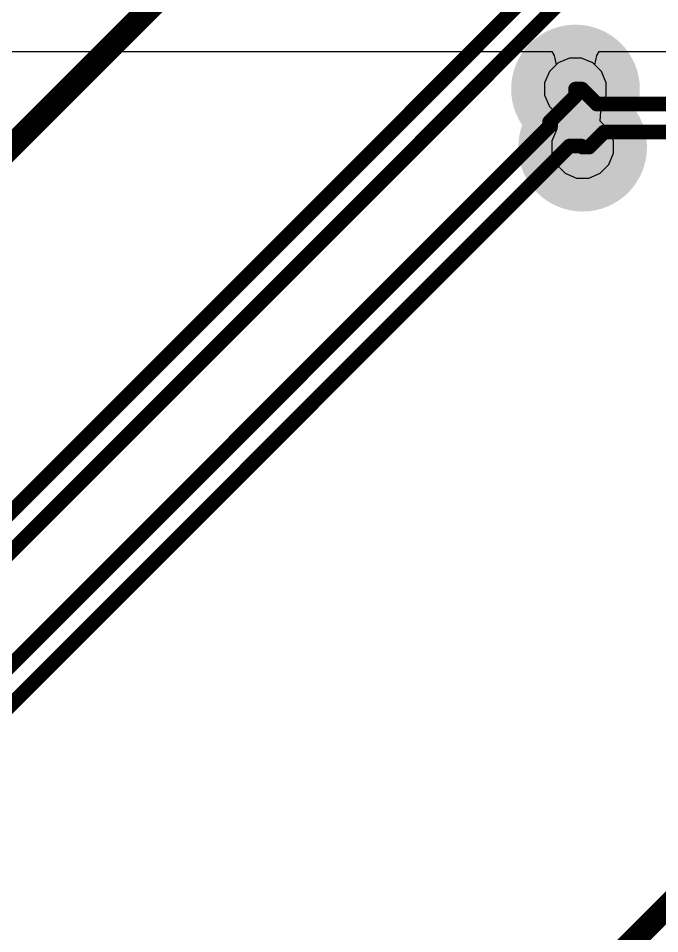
# Model space of a CAD drawing. Header units: inches. Extents: x -0.02 to 2.13, y -0.02 to 1.62.
# Drawn here: x 0.4492 to 0.6884, y 1.0711 to 1.4124 of the extents above; entities that cross this region are included whole.
import ezdxf

# ---------------------------------------------------------------- set-up
doc = ezdxf.new("R2010")
doc.units = ezdxf.units.IN
doc.header["$MEASUREMENT"] = 0
for name, color, linetype in [('Bottom Layer', 5, 'Continuous'), ('Bottom Solder', 6, 'Continuous'), ('GND', 76, 'Continuous'), ('GND_2', 16, 'Continuous'), ('SIG_1', 16, 'Continuous'), ('SIG_2', 76, 'Continuous'), ('Top Layer', 1, 'Continuous'), ('Top Solder', 216, 'Continuous'), ('Via Holes', 16, 'Continuous')]:
    doc.layers.add(name, color=color, linetype=linetype)

msp = doc.modelspace()

# ---------------------------------------------------------------- hatches: boundary and pattern name
at = {"layer": 'Bottom Layer'}
h = msp.add_hatch(color=5, dxfattribs=at)
edge = h.paths.add_edge_path()
edge.add_arc((0.657, 1.386), 0.0075, 0, 360)
h = msp.add_hatch(color=5, dxfattribs=at)
edge = h.paths.add_edge_path()
edge.add_arc((0.65967, 1.36433), 0.0075, 0, 360)
at = {"layer": 'Bottom Solder'}
h = msp.add_hatch(color=6, dxfattribs=at)
edge = h.paths.add_edge_path()
edge.add_arc((0.657, 1.386), 0.004, 0, 360)
h = msp.add_hatch(color=6, dxfattribs=at)
edge = h.paths.add_edge_path()
edge.add_arc((0.65967, 1.36433), 0.004, 0, 360)
at = {"layer": 'GND'}
h = msp.add_hatch(color=76, dxfattribs=at)
edge = h.paths.add_edge_path()
edge.add_arc((0.657, 1.386), 0.024, 0, 360)
h = msp.add_hatch(color=76, dxfattribs=at)
edge = h.paths.add_edge_path()
edge.add_arc((0.65967, 1.36433), 0.024, 0, 360)
at = {"layer": 'GND_2'}
h = msp.add_hatch(color=16, dxfattribs=at)
edge = h.paths.add_edge_path()
edge.add_arc((0.657, 1.386), 0.024, 0, 360)
h = msp.add_hatch(color=16, dxfattribs=at)
edge = h.paths.add_edge_path()
edge.add_arc((0.65967, 1.36433), 0.024, 0, 360)
at = {"layer": 'SIG_1'}
h = msp.add_hatch(color=16, dxfattribs=at)
edge = h.paths.add_edge_path()
edge.add_arc((0.657, 1.386), 0.0075, 0, 360)
h = msp.add_hatch(color=16, dxfattribs=at)
edge = h.paths.add_edge_path()
edge.add_arc((0.65967, 1.36433), 0.0075, 0, 360)
at = {"layer": 'SIG_2'}
h = msp.add_hatch(color=76, dxfattribs=at)
edge = h.paths.add_edge_path()
edge.add_arc((0.657, 1.386), 0.0075, 0, 360)
h = msp.add_hatch(color=76, dxfattribs=at)
edge = h.paths.add_edge_path()
edge.add_arc((0.65967, 1.36433), 0.0075, 0, 360)
at = {"layer": 'Top Layer'}
h = msp.add_hatch(color=1, dxfattribs=at)
edge = h.paths.add_edge_path()
edge.add_arc((0.657, 1.386), 0.0075, 0, 360)
h = msp.add_hatch(color=1, dxfattribs=at)
edge = h.paths.add_edge_path()
edge.add_arc((0.65967, 1.36433), 0.0075, 0, 360)
at = {"layer": 'Top Solder'}
h = msp.add_hatch(color=216, dxfattribs=at)
edge = h.paths.add_edge_path()
edge.add_arc((0.657, 1.386), 0.004, 0, 360)
h = msp.add_hatch(color=216, dxfattribs=at)
edge = h.paths.add_edge_path()
edge.add_arc((0.65967, 1.36433), 0.004, 0, 360)
at = {"layer": 'Via Holes'}
h = msp.add_hatch(color=7, dxfattribs=at)
edge = h.paths.add_edge_path()
edge.add_arc((0.657, 1.386), 0.004, 0, 360)
h = msp.add_hatch(color=7, dxfattribs=at)
edge = h.paths.add_edge_path()
edge.add_arc((0.65967, 1.36433), 0.004, 0, 360)

# ---------------------------------------------------------------- linework, layer by layer
at = {"layer": 'Bottom Layer'}
for points in [[(0.657, 1.386, 0.00546, 0.00546, 0), (0.65936, 1.386, 0.00546, 0.00546, 0)], [(0.65936, 1.386, 0.00546, 0.00546, 0), (0.66497, 1.3804, 0.00546, 0.00546, 0)], [(0.66497, 1.3804, 0.00546, 0.00546, 0), (0.7124, 1.3804, 0.00546, 0.00546, 0)], [(0.66203, 1.36433, 0.00546, 0.00546, 0), (0.66763, 1.36994, 0.00546, 0.00546, 0)], [(0.66763, 1.36994, 0.00546, 0.00546, 0), (0.71673, 1.36994, 0.00546, 0.00546, 0)], [(0.65967, 1.36433, 0.00546, 0.00546, 0), (0.66203, 1.36433, 0.00546, 0.00546, 0)]]:
    msp.add_lwpolyline(points, format="xyseb", dxfattribs=at)
for points in [[(0.65564, 1.386, 0.00273, 0.00273, 1), (0.65836, 1.386, 0.00273, 0.00273, 1)], [(0.658, 1.386, 0.00273, 0.00273, 1), (0.66073, 1.386, 0.00273, 0.00273, 1)], [(0.658, 1.386, 0.00273, 0.00273, 1), (0.66073, 1.386, 0.00273, 0.00273, 1)], [(0.6636, 1.3804, 0.00273, 0.00273, 1), (0.66633, 1.3804, 0.00273, 0.00273, 1)], [(0.6636, 1.3804, 0.00273, 0.00273, 1), (0.66633, 1.3804, 0.00273, 0.00273, 1)], [(0.66627, 1.36994, 0.00273, 0.00273, 1), (0.669, 1.36994, 0.00273, 0.00273, 1)], [(0.66627, 1.36994, 0.00273, 0.00273, 1), (0.669, 1.36994, 0.00273, 0.00273, 1)], [(0.6583, 1.36433, 0.00273, 0.00273, 1), (0.66103, 1.36433, 0.00273, 0.00273, 1)], [(0.66067, 1.36433, 0.00273, 0.00273, 1), (0.6634, 1.36433, 0.00273, 0.00273, 1)], [(0.66067, 1.36433, 0.00273, 0.00273, 1), (0.6634, 1.36433, 0.00273, 0.00273, 1)]]:
    msp.add_lwpolyline(points, format="xyseb", close=True, dxfattribs=at)
at = {"layer": 'SIG_1'}
for p, q in [((0.65049, 1.39575), (0.64725, 1.39251)), ((0.65471, 1.3975), (0.65049, 1.39575)), ((0.65929, 1.3975), (0.65471, 1.3975)), ((0.66351, 1.39575), (0.65929, 1.3975)), ((0.66675, 1.39251), (0.66351, 1.39575)), ((0.64725, 1.39251), (0.6455, 1.38829)), ((0.6685, 1.38829), (0.66675, 1.39251)), ((0.6455, 1.38829), (0.6455, 1.38371)), ((0.6685, 1.38371), (0.6685, 1.38829)), ((0.6455, 1.38371), (0.64725, 1.37949)), ((0.66675, 1.37949), (0.6685, 1.38371)), ((0.64725, 1.37949), (0.65049, 1.37625)), ((0.66618, 1.37408), (0.66659, 1.37933)), ((0.66659, 1.37933), (0.66675, 1.37949)), ((0.65049, 1.37625), (0.65008, 1.37101)), ((0.66942, 1.37085), (0.66618, 1.37408)), ((0.64992, 1.37085), (0.64817, 1.36662)), ((0.65008, 1.37101), (0.64992, 1.37085)), ((0.67117, 1.36662), (0.66942, 1.37085)), ((0.64817, 1.36662), (0.64817, 1.36205)), ((0.67117, 1.36205), (0.67117, 1.36662)), ((0.64817, 1.36205), (0.64992, 1.35782)), ((0.66942, 1.35782), (0.67117, 1.36205)), ((0.64992, 1.35782), (0.65315, 1.35458)), ((0.66618, 1.35458), (0.66942, 1.35782)), ((0.65315, 1.35458), (0.65738, 1.35283)), ((0.65738, 1.35283), (0.66195, 1.35283)), ((0.66195, 1.35283), (0.66618, 1.35458))]:
    msp.add_line(p, q, dxfattribs=at)
at = {"layer": 'SIG_2'}
for p, q in [((0.05, 1.4), (0.6482, 1.4)), ((0.6482, 1.4), (0.64899, 1.39854)), ((0.66501, 1.39854), (0.6658, 1.4)), ((0.6658, 1.4), (0.975, 1.4)), ((0.64899, 1.39854), (0.64974, 1.395)), ((0.66426, 1.395), (0.66501, 1.39854)), ((0.64725, 1.39251), (0.6455, 1.38829)), ((0.64974, 1.395), (0.64725, 1.39251)), ((0.66675, 1.39251), (0.66426, 1.395)), ((0.6685, 1.38829), (0.66675, 1.39251)), ((0.6455, 1.38829), (0.6455, 1.38371)), ((0.6685, 1.38371), (0.6685, 1.38829)), ((0.6455, 1.38371), (0.64725, 1.37949)), ((0.66675, 1.37949), (0.6685, 1.38371)), ((0.64725, 1.37949), (0.65049, 1.37625)), ((0.66618, 1.37408), (0.66659, 1.37933)), ((0.66659, 1.37933), (0.66675, 1.37949)), ((0.65049, 1.37625), (0.65008, 1.37101)), ((0.66942, 1.37085), (0.66618, 1.37408)), ((0.64992, 1.37085), (0.64817, 1.36662)), ((0.65008, 1.37101), (0.64992, 1.37085)), ((0.67117, 1.36662), (0.66942, 1.37085)), ((0.64817, 1.36662), (0.64817, 1.36205)), ((0.67117, 1.36205), (0.67117, 1.36662)), ((0.64817, 1.36205), (0.64992, 1.35782)), ((0.66942, 1.35782), (0.67117, 1.36205)), ((0.64992, 1.35782), (0.65315, 1.35458)), ((0.66618, 1.35458), (0.66942, 1.35782)), ((0.65315, 1.35458), (0.65738, 1.35283)), ((0.65738, 1.35283), (0.66195, 1.35283)), ((0.66195, 1.35283), (0.66618, 1.35458))]:
    msp.add_line(p, q, dxfattribs=at)
at = {"layer": 'Top Layer'}
for points in [[(0.29654, 1.07833, 0.00546, 0.00546, 0), (0.74867, 1.53046, 0.00546, 0.00546, 0)], [(0.307, 1.074, 0.00546, 0.00546, 0), (0.753, 1.52, 0.00546, 0.00546, 0)], [(0.282, 1.2, 0.00882, 0.00882, 0), (0.576, 1.494, 0.00882, 0.00882, 0)], [(0.64734, 1.37376, 0.00546, 0.00546, 0), (0.657, 1.38342, 0.00546, 0.00546, 0)], [(0.657, 1.38342, 0.00546, 0.00546, 0), (0.657, 1.386, 0.00546, 0.00546, 0)], [(0.64734, 1.37213, 0.00546, 0.00546, 0), (0.64734, 1.37376, 0.00546, 0.00546, 0)], [(0.33054, 1.05533, 0.00546, 0.00546, 0), (0.64734, 1.37213, 0.00546, 0.00546, 0)], [(0.341, 1.051, 0.00546, 0.00546, 0), (0.65474, 1.36474, 0.00546, 0.00546, 0)], [(0.65474, 1.36474, 0.00546, 0.00546, 0), (0.65926, 1.36474, 0.00546, 0.00546, 0)], [(0.65926, 1.36474, 0.00546, 0.00546, 0), (0.65967, 1.36433, 0.00546, 0.00546, 0)], [(0.459, 0.849, 0.00882, 0.00882, 0), (0.885, 1.275, 0.00882, 0.00882, 0)]]:
    msp.add_lwpolyline(points, format="xyseb", dxfattribs=at)
for points in [[(0.65564, 1.386, 0.00273, 0.00273, 1), (0.65836, 1.386, 0.00273, 0.00273, 1)], [(0.65564, 1.38342, 0.00273, 0.00273, 1), (0.65836, 1.38342, 0.00273, 0.00273, 1)], [(0.65564, 1.38342, 0.00273, 0.00273, 1), (0.65836, 1.38342, 0.00273, 0.00273, 1)], [(0.64598, 1.37376, 0.00273, 0.00273, 1), (0.64871, 1.37376, 0.00273, 0.00273, 1)], [(0.64598, 1.37376, 0.00273, 0.00273, 1), (0.64871, 1.37376, 0.00273, 0.00273, 1)], [(0.64598, 1.37213, 0.00273, 0.00273, 1), (0.64871, 1.37213, 0.00273, 0.00273, 1)], [(0.64598, 1.37213, 0.00273, 0.00273, 1), (0.64871, 1.37213, 0.00273, 0.00273, 1)], [(0.65337, 1.36474, 0.00273, 0.00273, 1), (0.6561, 1.36474, 0.00273, 0.00273, 1)], [(0.65337, 1.36474, 0.00273, 0.00273, 1), (0.6561, 1.36474, 0.00273, 0.00273, 1)], [(0.6579, 1.36474, 0.00273, 0.00273, 1), (0.66063, 1.36474, 0.00273, 0.00273, 1)], [(0.6579, 1.36474, 0.00273, 0.00273, 1), (0.66063, 1.36474, 0.00273, 0.00273, 1)], [(0.6583, 1.36433, 0.00273, 0.00273, 1), (0.66103, 1.36433, 0.00273, 0.00273, 1)]]:
    msp.add_lwpolyline(points, format="xyseb", close=True, dxfattribs=at)

doc.saveas('drawing.dxf')
